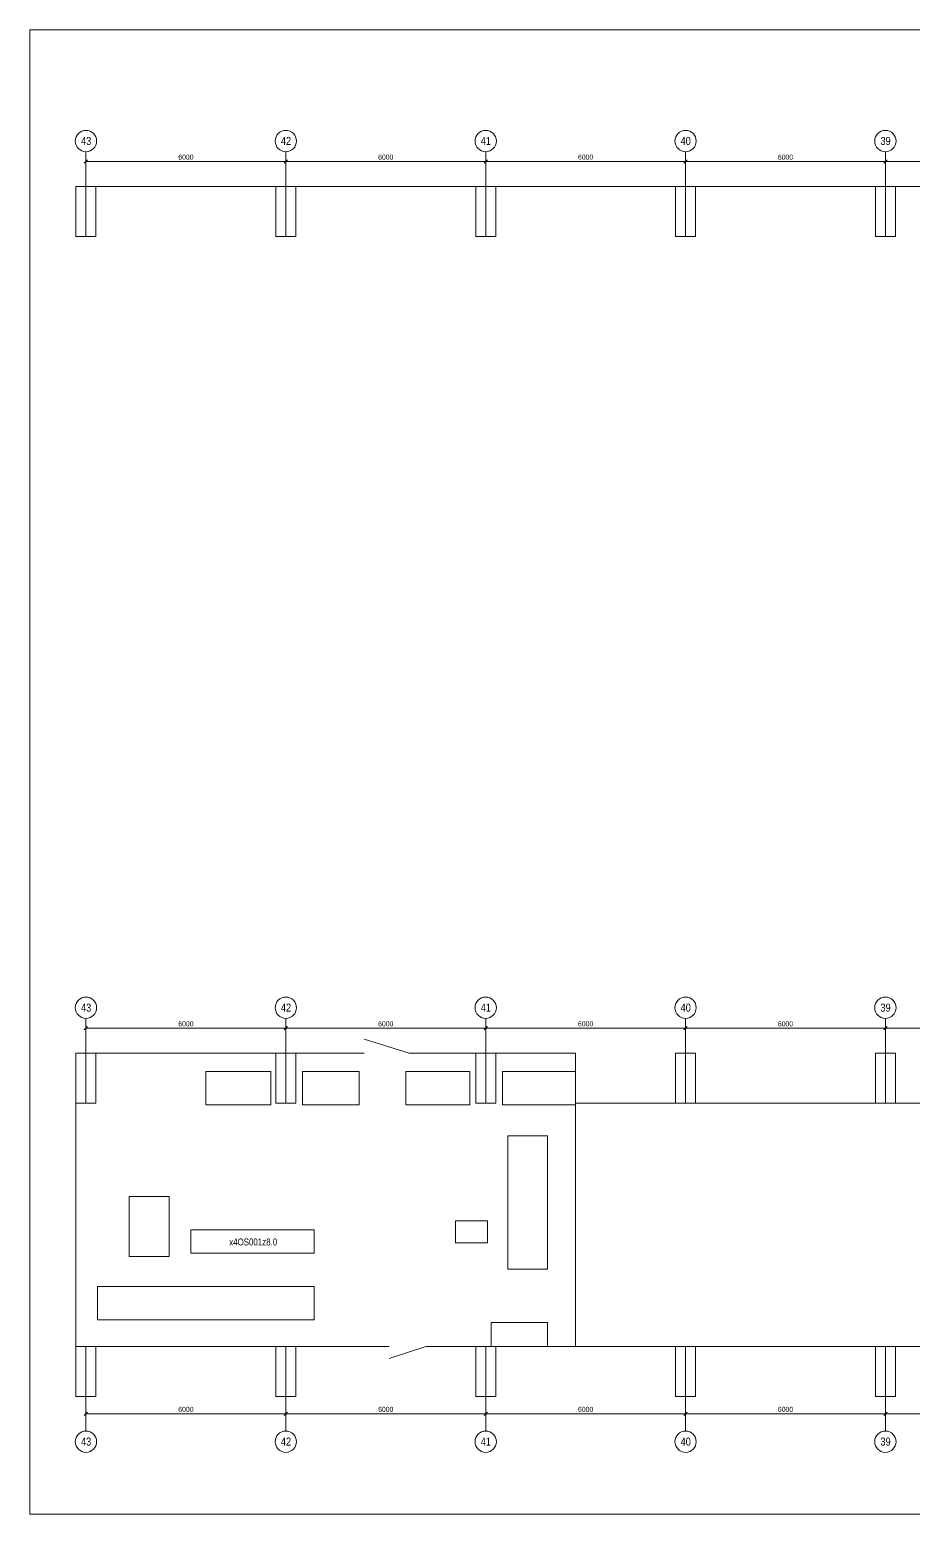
# Model space of a CAD drawing. Header units: millimetres. Extents: x 592 to 86706, y -44989 to -450.
# Drawn here: x 592 to 27120, y -44989 to -450 of the extents above; entities that cross this region are included whole.
import ezdxf

# ---------------------------------------------------------------- set-up
doc = ezdxf.new("R2010")
doc.units = ezdxf.units.MM
doc.header["$MEASUREMENT"] = 0
doc.linetypes.add('осеваяX2', pattern=[4, 2.5, -0.5, 0.5, -0.5])
doc.layers.add('plan_params_racks', color=7, linetype='Continuous')
doc.layers.add('plan_static#1', color=7, linetype='Continuous')
doc.styles.add('СГЕНЕРИР_СТИЛЬ_1', font='')
doc.styles.get('СГЕНЕРИР_СТИЛЬ_1').set_extended_font_data('Arial Narrow')

msp = doc.modelspace()

# ---------------------------------------------------------------- linework, layer by layer
at = {"layer": 'plan_static#1', "color": 7, "linetype": 'осеваяX2', "lineweight": 15}
for p, q in [((2282, -6651), (2282, -4112)), ((8282, -6651), (8282, -4112)), ((14282, -6651), (14282, -4112)), ((20282, -6651), (20282, -4112)), ((26282, -6651), (26282, -4112)), ((2282, -32651), (2282, -30112)), ((8282, -32651), (8282, -30112)), ((14282, -32651), (14282, -30112)), ((20282, -32651), (20282, -30112)), ((26282, -32651), (26282, -30112)), ((1982, -39951), (11382, -39951)), ((2282, -42490), (2282, -39951)), ((8282, -42490), (8282, -39951)), ((12482, -39951), (85457, -39951)), ((14282, -42490), (14282, -39951)), ((20282, -42490), (20282, -39951)), ((26282, -42490), (26282, -39951))]:
    msp.add_line(p, q, dxfattribs=at)
at = {"layer": 'plan_static#1', "color": 7, "linetype": 'Continuous', "lineweight": 15, "ltscale": 100}
for p, q in [((2282, -4608), (2282, -4355)), ((8282, -4405), (2282, -4405)), ((8282, -4608), (8282, -4355)), ((14282, -4405), (8282, -4405)), ((14282, -4608), (14282, -4355)), ((20282, -4405), (14282, -4405)), ((20282, -4608), (20282, -4355)), ((26282, -4405), (20282, -4405)), ((26282, -4608), (26282, -4355)), ((32282, -4405), (26282, -4405)), ((1982, -5151), (84228, -5151)), ((2282, -30608), (2282, -30355)), ((8282, -30405), (2282, -30405)), ((8282, -30608), (8282, -30355)), ((14282, -30405), (8282, -30405)), ((14282, -30608), (14282, -30355)), ((20282, -30405), (14282, -30405)), ((20282, -30608), (20282, -30355)), ((26282, -30405), (20282, -30405)), ((26282, -30608), (26282, -30355)), ((32282, -30405), (26282, -30405)), ((1982, -31151), (10632, -31151)), ((1982, -39951), (1982, -31151)), ((11982, -31151), (10632, -30737)), ((11982, -31151), (16982, -31151)), ((16982, -31151), (16982, -39951)), ((5882, -32701), (5882, -31701)), ((5882, -31701), (7832, -31701)), ((7832, -31701), (7832, -32701)), ((10482, -31701), (8782, -31701)), ((8782, -31701), (8782, -32701)), ((10482, -32701), (10482, -31701)), ((13802, -31701), (11882, -31701)), ((11882, -31701), (11882, -32701)), ((13802, -32701), (13802, -31701)), ((14782, -32701), (14782, -31701)), ((14782, -31701), (16982, -31701)), ((16982, -31701), (16982, -32701)), ((7832, -32701), (5882, -32701)), ((8782, -32701), (10482, -32701)), ((11882, -32701), (13802, -32701)), ((16982, -32701), (14782, -32701)), ((16982, -32651), (85068, -32651)), ((14942, -37631), (14942, -33631)), ((14942, -33631), (16142, -33631)), ((16142, -33631), (16142, -37631)), ((4782, -35451), (3582, -35451)), ((3582, -35451), (3582, -37251)), ((4782, -37251), (4782, -35451)), ((9132, -36451), (5427, -36451)), ((5427, -36451), (5427, -37151)), ((9132, -37151), (9132, -36451)), ((13371, -36845), (13371, -36182)), ((13371, -36182), (14341, -36182)), ((14341, -36182), (14341, -36845)), ((14341, -36845), (13371, -36845)), ((3582, -37251), (4782, -37251)), ((5427, -37151), (9132, -37151)), ((16142, -37631), (14942, -37631)), ((9132, -38151), (2632, -38151)), ((2632, -38151), (2632, -39151)), ((9132, -39151), (9132, -38151)), ((2632, -39151), (9132, -39151)), ((16142, -39231), (14442, -39231)), ((14442, -39231), (14442, -39951)), ((16142, -39951), (16142, -39231)), ((11382, -39951), (1982, -39951)), ((12482, -39951), (11382, -40311)), ((16982, -39951), (12482, -39951)), ((14442, -39951), (16142, -39951)), ((8282, -41971), (2282, -41971)), ((14282, -41971), (8282, -41971)), ((20282, -41971), (14282, -41971)), ((26282, -41971), (20282, -41971)), ((26282, -42174), (26282, -41921)), ((32282, -41971), (26282, -41971))]:
    msp.add_line(p, q, dxfattribs=at)
for points in [[(592, -44989), (86706, -44989), (86706, -450), (592, -450)], [(1982, -6651), (2582, -6651), (2582, -5151), (1982, -5151)], [(7982, -6651), (8582, -6651), (8582, -5151), (7982, -5151)], [(13982, -6651), (14582, -6651), (14582, -5151), (13982, -5151)], [(19982, -6651), (20582, -6651), (20582, -5151), (19982, -5151)], [(25982, -6651), (26582, -6651), (26582, -5151), (25982, -5151)], [(1982, -32651), (2582, -32651), (2582, -31151), (1982, -31151)], [(7982, -32651), (8582, -32651), (8582, -31151), (7982, -31151)], [(13982, -32651), (14582, -32651), (14582, -31151), (13982, -31151)], [(19982, -32651), (20582, -32651), (20582, -31151), (19982, -31151)], [(25982, -32651), (26582, -32651), (26582, -31151), (25982, -31151)], [(1982, -41451), (2582, -41451), (2582, -39951), (1982, -39951)], [(7982, -41451), (8582, -41451), (8582, -39951), (7982, -39951)], [(13982, -41451), (14582, -41451), (14582, -39951), (13982, -39951)], [(19982, -41451), (20582, -41451), (20582, -39951), (19982, -39951)], [(25982, -41451), (26582, -41451), (26582, -39951), (25982, -39951)]]:
    msp.add_lwpolyline(points, close=True, dxfattribs=at)
for points in [[(2332, -4355), (2232, -4455)], [(8332, -4355), (8232, -4455)], [(14332, -4355), (14232, -4455)], [(20332, -4355), (20232, -4455)], [(26332, -4355), (26232, -4455)], [(2332, -30355), (2232, -30455)], [(8332, -30355), (8232, -30455)], [(14332, -30355), (14232, -30455)], [(20332, -30355), (20232, -30455)], [(26332, -30355), (26232, -30455)], [(2332, -41921), (2232, -42021)], [(8332, -41921), (8232, -42021)], [(14332, -41921), (14232, -42021)], [(20332, -41921), (20232, -42021)], [(26332, -41921), (26232, -42021)]]:
    msp.add_lwpolyline(points, dxfattribs=at)
for centre in [(2282, -3792), (8282, -3792), (14282, -3792), (20282, -3792), (26282, -3792), (2282, -29792), (8282, -29792), (14282, -29792), (20282, -29792), (26282, -29792), (2282, -42810), (8282, -42810), (14282, -42810), (20282, -42810), (26282, -42810)]:
    msp.add_circle(centre, 320, dxfattribs=at)

# ---------------------------------------------------------------- texts
at = {"layer": 'plan_params_racks', "color": 7, "linetype": 'Continuous', "lineweight": 15, "insert": (6582, -36820), "char_height": 207.36, "attachment_point": 4, "style": 'СГЕНЕРИР_СТИЛЬ_1'}
msp.add_mtext('\\A1;{\\pql;\\fArial Narrow|b0|i0|c204|p34;x4OS001\\fArial Narrow|b0|i0|c204|p34;\\H1.004694x;z8.0}', dxfattribs=at)
at = {"layer": 'plan_static#1', "color": 7, "linetype": 'Continuous', "lineweight": 15, "attachment_point": 5, "style": 'СГЕНЕРИР_СТИЛЬ_1'}
for s, insert, char_height in [('\\A1;{\\pqc;\\fArial Narrow|b0|i0|c204|p34;4\\fArial Narrow|b0|i0|c204|p34;3}', (2287, -3790), 240), ('\\A1;{\\pqc;\\fArial Narrow|b0|i0|c204|p34;4\\fArial Narrow|b0|i0|c204|p34;2}', (8287, -3788), 240), ('\\A1;{\\pqc;\\fArial Narrow|b0|i0|c204|p34;4\\fArial Narrow|b0|i0|c204|p34;1}', (14287, -3788), 240), ('\\A1;{\\pqc;\\fArial Narrow|b0|i0|c204|p34;40}', (20287, -3790), 240), ('\\A1;{\\pqc;\\fArial Narrow|b0|i0|c204|p34;3\\fArial Narrow|b0|i0|c204|p34;9}', (26287, -3790), 240), ('\\A1;{\\pqc;\\fArial Narrow|b0|i0|c204|p34;6000}', (5282, -4275), 150), ('\\A1;{\\pqc;\\fArial Narrow|b0|i0|c204|p34;6000}', (11282, -4275), 150), ('\\A1;{\\pqc;\\fArial Narrow|b0|i0|c204|p34;6000}', (17282, -4275), 150), ('\\A1;{\\pqc;\\fArial Narrow|b0|i0|c204|p34;6000}', (23282, -4275), 150), ('\\A1;{\\pqc;\\fArial Narrow|b0|i0|c204|p34;4\\fArial Narrow|b0|i0|c204|p34;3}', (2287, -29790), 240), ('\\A1;{\\pqc;\\fArial Narrow|b0|i0|c204|p34;4\\fArial Narrow|b0|i0|c204|p34;2}', (8287, -29788), 240), ('\\A1;{\\pqc;\\fArial Narrow|b0|i0|c204|p34;4\\fArial Narrow|b0|i0|c204|p34;1}', (14287, -29788), 240), ('\\A1;{\\pqc;\\fArial Narrow|b0|i0|c204|p34;40}', (20287, -29790), 240), ('\\A1;{\\pqc;\\fArial Narrow|b0|i0|c204|p34;3\\fArial Narrow|b0|i0|c204|p34;9}', (26287, -29790), 240), ('\\A1;{\\pqc;\\fArial Narrow|b0|i0|c204|p34;6000}', (5282, -30275), 150), ('\\A1;{\\pqc;\\fArial Narrow|b0|i0|c204|p34;6000}', (11282, -30275), 150), ('\\A1;{\\pqc;\\fArial Narrow|b0|i0|c204|p34;6000}', (17282, -30275), 150), ('\\A1;{\\pqc;\\fArial Narrow|b0|i0|c204|p34;6000}', (23282, -30275), 150), ('\\A1;{\\pqc;\\fArial Narrow|b0|i0|c204|p34;6000}', (5282, -41841), 150), ('\\A1;{\\pqc;\\fArial Narrow|b0|i0|c204|p34;6000}', (11282, -41841), 150), ('\\A1;{\\pqc;\\fArial Narrow|b0|i0|c204|p34;6000}', (17282, -41841), 150), ('\\A1;{\\pqc;\\fArial Narrow|b0|i0|c204|p34;6000}', (23282, -41841), 150), ('\\A1;{\\pqc;\\fArial Narrow|b0|i0|c204|p34;4\\fArial Narrow|b0|i0|c204|p34;3}', (2287, -42809), 240), ('\\A1;{\\pqc;\\fArial Narrow|b0|i0|c204|p34;4\\fArial Narrow|b0|i0|c204|p34;2}', (8287, -42807), 240), ('\\A1;{\\pqc;\\fArial Narrow|b0|i0|c204|p34;4\\fArial Narrow|b0|i0|c204|p34;1}', (14287, -42807), 240), ('\\A1;{\\pqc;\\fArial Narrow|b0|i0|c204|p34;4\\fArial Narrow|b0|i0|c204|p34;0}', (20287, -42809), 240), ('\\A1;{\\pqc;\\fArial Narrow|b0|i0|c204|p34;3\\fArial Narrow|b0|i0|c204|p34;9}', (26287, -42809), 240)]:
    msp.add_mtext(s, dxfattribs=dict(at, insert=insert, char_height=char_height))

doc.saveas('drawing.dxf')
